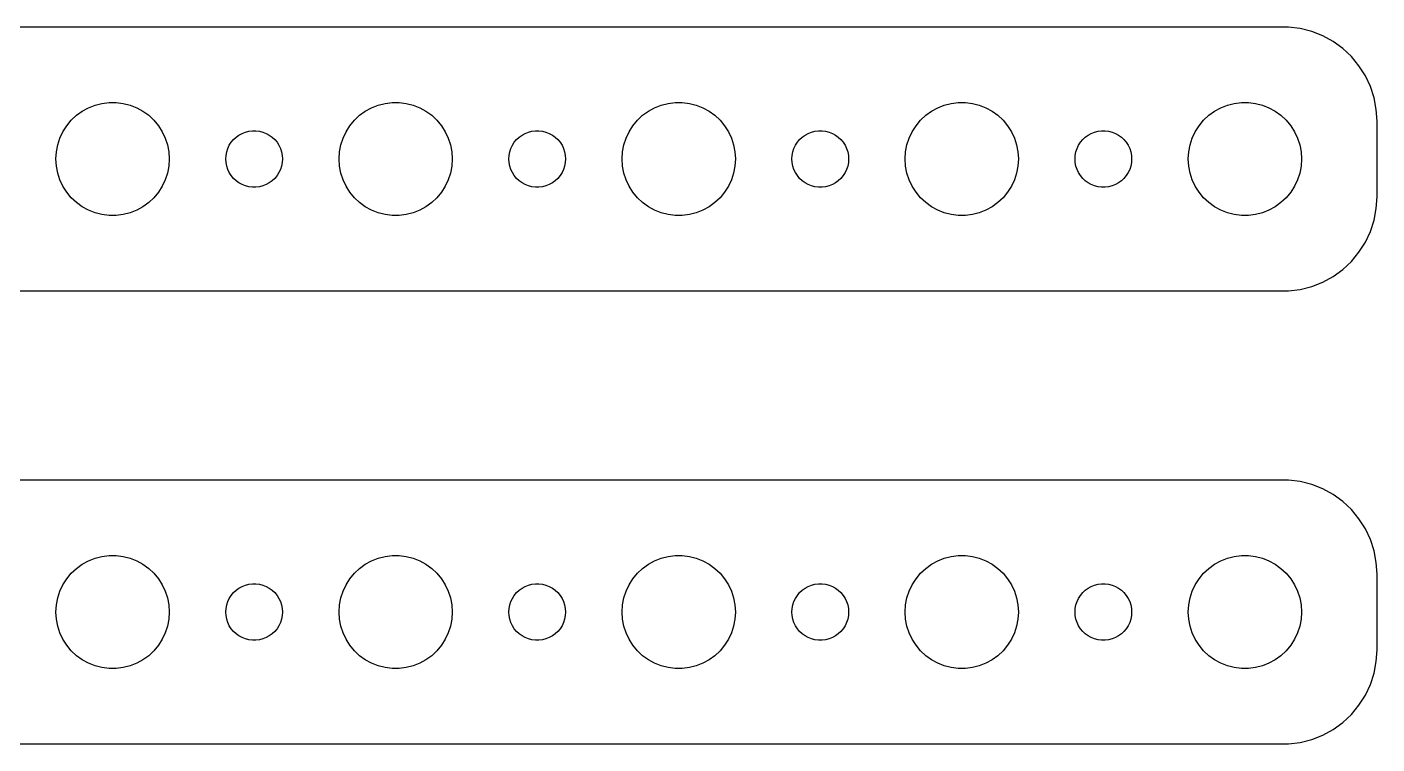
# Model space of a CAD drawing. Header units: metres. Extents: x -142 to 142, y 65 to 151.
# Drawn here: x 70.5 to 142, y 65 to 103 of the extents above; entities that cross this region are included whole.
import ezdxf

# ---------------------------------------------------------------- set-up
doc = ezdxf.new("R2010")
doc.units = ezdxf.units.M

msp = doc.modelspace()

# ---------------------------------------------------------------- linework, layer by layer
for p, q in [((137.314, 102.99), (-137.314, 102.99)), ((137.937, 102.911), (137.314, 102.99)), ((138.545, 102.755), (137.937, 102.911)), ((139.129, 102.524), (138.545, 102.755)), ((139.679, 102.222), (139.129, 102.524)), ((140.187, 101.853), (139.679, 102.222)), ((140.645, 101.423), (140.187, 101.853)), ((141.045, 100.939), (140.645, 101.423)), ((141.382, 100.409), (141.045, 100.939)), ((141.649, 99.8406), (141.382, 100.409)), ((141.843, 99.2434), (141.649, 99.8406)), ((73.7227, 98.7145), (74.073, 98.8532)), ((74.073, 98.8532), (74.4379, 98.9469)), ((74.4379, 98.9469), (74.8116, 98.9941)), ((74.8116, 98.9941), (75.1884, 98.9941)), ((75.1884, 98.9941), (75.5621, 98.9469)), ((75.5621, 98.9469), (75.927, 98.8532)), ((75.927, 98.8532), (76.2773, 98.7145)), ((88.7227, 98.7145), (89.073, 98.8532)), ((89.073, 98.8532), (89.4379, 98.9469)), ((89.4379, 98.9469), (89.8116, 98.9941)), ((89.8116, 98.9941), (90.1884, 98.9941)), ((90.1884, 98.9941), (90.5621, 98.9469)), ((90.5621, 98.9469), (90.927, 98.8532)), ((90.927, 98.8532), (91.2773, 98.7145)), ((103.723, 98.7145), (104.073, 98.8532)), ((104.073, 98.8532), (104.438, 98.9469)), ((104.438, 98.9469), (104.812, 98.9941)), ((104.812, 98.9941), (105.188, 98.9941)), ((105.188, 98.9941), (105.562, 98.9469)), ((105.562, 98.9469), (105.927, 98.8532)), ((105.927, 98.8532), (106.277, 98.7145)), ((118.723, 98.7145), (119.073, 98.8532)), ((119.073, 98.8532), (119.438, 98.9469)), ((119.438, 98.9469), (119.812, 98.9941)), ((119.812, 98.9941), (120.188, 98.9941)), ((120.188, 98.9941), (120.562, 98.9469)), ((120.562, 98.9469), (120.927, 98.8532)), ((120.927, 98.8532), (121.277, 98.7145)), ((133.723, 98.7145), (134.073, 98.8532)), ((134.073, 98.8532), (134.438, 98.9469)), ((134.438, 98.9469), (134.812, 98.9941)), ((134.812, 98.9941), (135.188, 98.9941)), ((135.188, 98.9941), (135.562, 98.9469)), ((135.562, 98.9469), (135.927, 98.8532)), ((135.927, 98.8532), (136.277, 98.7145)), ((141.961, 98.6267), (141.843, 99.2434)), ((72.573, 97.7634), (72.8131, 98.0536)), ((72.8131, 98.0536), (73.0877, 98.3115)), ((73.0877, 98.3115), (73.3925, 98.533)), ((73.3925, 98.533), (73.7227, 98.7145)), ((76.2773, 98.7145), (76.6075, 98.533)), ((76.6075, 98.533), (76.9123, 98.3115)), ((76.9123, 98.3115), (77.1869, 98.0536)), ((77.1869, 98.0536), (77.427, 97.7634)), ((87.573, 97.7634), (87.8131, 98.0536)), ((87.8131, 98.0536), (88.0877, 98.3115)), ((88.0877, 98.3115), (88.3925, 98.533)), ((88.3925, 98.533), (88.7227, 98.7145)), ((91.2773, 98.7145), (91.6075, 98.533)), ((91.6075, 98.533), (91.9123, 98.3115)), ((91.9123, 98.3115), (92.1869, 98.0536)), ((92.1869, 98.0536), (92.427, 97.7634)), ((102.573, 97.7634), (102.813, 98.0536)), ((102.813, 98.0536), (103.088, 98.3115)), ((103.088, 98.3115), (103.393, 98.533)), ((103.393, 98.533), (103.723, 98.7145)), ((106.277, 98.7145), (106.607, 98.533)), ((106.607, 98.533), (106.912, 98.3115)), ((106.912, 98.3115), (107.187, 98.0536)), ((107.187, 98.0536), (107.427, 97.7634)), ((117.573, 97.7634), (117.813, 98.0536)), ((117.813, 98.0536), (118.088, 98.3115)), ((118.088, 98.3115), (118.393, 98.533)), ((118.393, 98.533), (118.723, 98.7145)), ((121.277, 98.7145), (121.607, 98.533)), ((121.607, 98.533), (121.912, 98.3115)), ((121.912, 98.3115), (122.187, 98.0536)), ((122.187, 98.0536), (122.427, 97.7634)), ((132.573, 97.7634), (132.813, 98.0536)), ((132.813, 98.0536), (133.088, 98.3115)), ((133.088, 98.3115), (133.393, 98.533)), ((133.393, 98.533), (133.723, 98.7145)), ((136.277, 98.7145), (136.607, 98.533)), ((136.607, 98.533), (136.912, 98.3115)), ((136.912, 98.3115), (137.187, 98.0536)), ((137.187, 98.0536), (137.427, 97.7634)), ((142, 98), (141.961, 98.6267)), ((72.2107, 97.1044), (72.3711, 97.4453)), ((72.3711, 97.4453), (72.573, 97.7634)), ((77.427, 97.7634), (77.6289, 97.4453)), ((77.6289, 97.4453), (77.7893, 97.1044)), ((81.6963, 97.2665), (81.8613, 97.3572)), ((81.8613, 97.3572), (82.0365, 97.4266)), ((82.0365, 97.4266), (82.2189, 97.4734)), ((82.2189, 97.4734), (82.4058, 97.497)), ((82.4058, 97.497), (82.5942, 97.497)), ((82.5942, 97.497), (82.7811, 97.4734)), ((82.7811, 97.4734), (82.9635, 97.4266)), ((82.9635, 97.4266), (83.1387, 97.3572)), ((83.1387, 97.3572), (83.3037, 97.2665)), ((87.2107, 97.1044), (87.3711, 97.4453)), ((87.3711, 97.4453), (87.573, 97.7634)), ((92.427, 97.7634), (92.6289, 97.4453)), ((92.6289, 97.4453), (92.7893, 97.1044)), ((96.6963, 97.2665), (96.8613, 97.3572)), ((96.8613, 97.3572), (97.0365, 97.4266)), ((97.0365, 97.4266), (97.2189, 97.4734)), ((97.2189, 97.4734), (97.4058, 97.497)), ((97.4058, 97.497), (97.5942, 97.497)), ((97.5942, 97.497), (97.7811, 97.4734)), ((97.7811, 97.4734), (97.9635, 97.4266)), ((97.9635, 97.4266), (98.1387, 97.3572)), ((98.1387, 97.3572), (98.3037, 97.2665)), ((102.211, 97.1044), (102.371, 97.4453)), ((102.371, 97.4453), (102.573, 97.7634)), ((107.427, 97.7634), (107.629, 97.4453)), ((107.629, 97.4453), (107.789, 97.1044)), ((111.696, 97.2665), (111.861, 97.3572)), ((111.861, 97.3572), (112.036, 97.4266)), ((112.036, 97.4266), (112.219, 97.4734)), ((112.219, 97.4734), (112.406, 97.497)), ((112.406, 97.497), (112.594, 97.497)), ((112.594, 97.497), (112.781, 97.4734)), ((112.781, 97.4734), (112.964, 97.4266)), ((112.964, 97.4266), (113.139, 97.3572)), ((113.139, 97.3572), (113.304, 97.2665)), ((117.211, 97.1044), (117.371, 97.4453)), ((117.371, 97.4453), (117.573, 97.7634)), ((122.427, 97.7634), (122.629, 97.4453)), ((122.629, 97.4453), (122.789, 97.1044)), ((126.696, 97.2665), (126.861, 97.3572)), ((126.861, 97.3572), (127.036, 97.4266)), ((127.036, 97.4266), (127.219, 97.4734)), ((127.219, 97.4734), (127.406, 97.497)), ((127.406, 97.497), (127.594, 97.497)), ((127.594, 97.497), (127.781, 97.4734)), ((127.781, 97.4734), (127.964, 97.4266)), ((127.964, 97.4266), (128.139, 97.3572)), ((128.139, 97.3572), (128.304, 97.2665)), ((132.211, 97.1044), (132.371, 97.4453)), ((132.371, 97.4453), (132.573, 97.7634)), ((137.427, 97.7634), (137.629, 97.4453)), ((137.629, 97.4453), (137.789, 97.1044)), ((142, 94), (142, 98)), ((72.0237, 96.376), (72.0943, 96.7461)), ((72.0943, 96.7461), (72.2107, 97.1044)), ((77.7893, 97.1044), (77.9057, 96.7461)), ((77.9057, 96.7461), (77.9763, 96.376)), ((81.1053, 96.5522), (81.1855, 96.7226)), ((81.1855, 96.7226), (81.2865, 96.8817)), ((81.2865, 96.8817), (81.4065, 97.0268)), ((81.4065, 97.0268), (81.5439, 97.1558)), ((81.5439, 97.1558), (81.6963, 97.2665)), ((83.3037, 97.2665), (83.4561, 97.1558)), ((83.4561, 97.1558), (83.5934, 97.0268)), ((83.5934, 97.0268), (83.7135, 96.8817)), ((83.7135, 96.8817), (83.8145, 96.7226)), ((83.8145, 96.7226), (83.8947, 96.5522)), ((87.0237, 96.376), (87.0943, 96.7461)), ((87.0943, 96.7461), (87.2107, 97.1044)), ((92.7893, 97.1044), (92.9057, 96.7461)), ((92.9057, 96.7461), (92.9763, 96.376)), ((96.1053, 96.5522), (96.1855, 96.7226)), ((96.1855, 96.7226), (96.2865, 96.8817)), ((96.2865, 96.8817), (96.4065, 97.0268)), ((96.4065, 97.0268), (96.5439, 97.1558)), ((96.5439, 97.1558), (96.6963, 97.2665)), ((98.3037, 97.2665), (98.4561, 97.1558)), ((98.4561, 97.1558), (98.5934, 97.0268)), ((98.5934, 97.0268), (98.7135, 96.8817)), ((98.7135, 96.8817), (98.8145, 96.7226)), ((98.8145, 96.7226), (98.8947, 96.5522)), ((102.024, 96.376), (102.094, 96.7461)), ((102.094, 96.7461), (102.211, 97.1044)), ((107.789, 97.1044), (107.906, 96.7461)), ((107.906, 96.7461), (107.976, 96.376)), ((111.105, 96.5522), (111.186, 96.7226)), ((111.186, 96.7226), (111.286, 96.8817)), ((111.286, 96.8817), (111.407, 97.0268)), ((111.407, 97.0268), (111.544, 97.1558)), ((111.544, 97.1558), (111.696, 97.2665)), ((113.304, 97.2665), (113.456, 97.1558)), ((113.456, 97.1558), (113.593, 97.0268)), ((113.593, 97.0268), (113.714, 96.8817)), ((113.714, 96.8817), (113.814, 96.7226)), ((113.814, 96.7226), (113.895, 96.5522)), ((117.024, 96.376), (117.094, 96.7461)), ((117.094, 96.7461), (117.211, 97.1044)), ((122.789, 97.1044), (122.906, 96.7461)), ((122.906, 96.7461), (122.976, 96.376)), ((126.105, 96.5522), (126.186, 96.7226)), ((126.186, 96.7226), (126.286, 96.8817)), ((126.286, 96.8817), (126.407, 97.0268)), ((126.407, 97.0268), (126.544, 97.1558)), ((126.544, 97.1558), (126.696, 97.2665)), ((128.304, 97.2665), (128.456, 97.1558)), ((128.456, 97.1558), (128.593, 97.0268)), ((128.593, 97.0268), (128.714, 96.8817)), ((128.714, 96.8817), (128.814, 96.7226)), ((128.814, 96.7226), (128.895, 96.5522)), ((132.024, 96.376), (132.094, 96.7461)), ((132.094, 96.7461), (132.211, 97.1044)), ((137.789, 97.1044), (137.906, 96.7461)), ((137.906, 96.7461), (137.976, 96.376)), ((72, 96), (72.0237, 96.376)), ((72.0237, 95.624), (72, 96)), ((77.9763, 96.376), (78, 96)), ((78, 96), (77.9763, 95.624)), ((81, 96), (81.0118, 96.188)), ((81.0118, 95.812), (81, 96)), ((81.0118, 96.188), (81.0471, 96.373)), ((81.0471, 96.373), (81.1053, 96.5522)), ((83.8947, 96.5522), (83.9529, 96.373)), ((83.9529, 96.373), (83.9882, 96.188)), ((83.9882, 96.188), (84, 96)), ((84, 96), (83.9882, 95.812)), ((87, 96), (87.0237, 96.376)), ((87.0237, 95.624), (87, 96)), ((92.9763, 96.376), (93, 96)), ((93, 96), (92.9763, 95.624)), ((96, 96), (96.0118, 96.188)), ((96.0118, 95.812), (96, 96)), ((96.0118, 96.188), (96.0471, 96.373)), ((96.0471, 96.373), (96.1053, 96.5522)), ((98.8947, 96.5522), (98.9529, 96.373)), ((98.9529, 96.373), (98.9882, 96.188)), ((98.9882, 96.188), (99, 96)), ((99, 96), (98.9882, 95.812)), ((102, 96), (102.024, 96.376)), ((102.024, 95.624), (102, 96)), ((107.976, 96.376), (108, 96)), ((108, 96), (107.976, 95.624)), ((111, 96), (111.012, 96.188)), ((111.012, 95.812), (111, 96)), ((111.012, 96.188), (111.047, 96.373)), ((111.047, 96.373), (111.105, 96.5522)), ((113.895, 96.5522), (113.953, 96.373)), ((113.953, 96.373), (113.988, 96.188)), ((113.988, 96.188), (114, 96)), ((114, 96), (113.988, 95.812)), ((117, 96), (117.024, 96.376)), ((117.024, 95.624), (117, 96)), ((122.976, 96.376), (123, 96)), ((123, 96), (122.976, 95.624)), ((126, 96), (126.012, 96.188)), ((126.012, 95.812), (126, 96)), ((126.012, 96.188), (126.047, 96.373)), ((126.047, 96.373), (126.105, 96.5522)), ((128.895, 96.5522), (128.953, 96.373)), ((128.953, 96.373), (128.988, 96.188)), ((128.988, 96.188), (129, 96)), ((129, 96), (128.988, 95.812)), ((132, 96), (132.024, 96.376)), ((132.024, 95.624), (132, 96)), ((137.976, 96.376), (138, 96)), ((138, 96), (137.976, 95.624)), ((72.0943, 95.2539), (72.0237, 95.624)), ((72.2107, 94.8956), (72.0943, 95.2539)), ((77.9057, 95.2539), (77.7893, 94.8956)), ((77.9763, 95.624), (77.9057, 95.2539)), ((81.0471, 95.627), (81.0118, 95.812)), ((81.1053, 95.4478), (81.0471, 95.627)), ((81.1855, 95.2774), (81.1053, 95.4478)), ((81.2865, 95.1183), (81.1855, 95.2774)), ((83.8145, 95.2774), (83.7135, 95.1183)), ((83.8947, 95.4478), (83.8145, 95.2774)), ((83.9529, 95.627), (83.8947, 95.4478)), ((83.9882, 95.812), (83.9529, 95.627)), ((87.0943, 95.2539), (87.0237, 95.624)), ((87.2107, 94.8956), (87.0943, 95.2539)), ((92.9057, 95.2539), (92.7893, 94.8956)), ((92.9763, 95.624), (92.9057, 95.2539)), ((96.0471, 95.627), (96.0118, 95.812)), ((96.1053, 95.4478), (96.0471, 95.627)), ((96.1855, 95.2774), (96.1053, 95.4478)), ((96.2865, 95.1183), (96.1855, 95.2774)), ((98.8145, 95.2774), (98.7135, 95.1183)), ((98.8947, 95.4478), (98.8145, 95.2774)), ((98.9529, 95.627), (98.8947, 95.4478)), ((98.9882, 95.812), (98.9529, 95.627)), ((102.094, 95.2539), (102.024, 95.624)), ((102.211, 94.8956), (102.094, 95.2539)), ((107.906, 95.2539), (107.789, 94.8956)), ((107.976, 95.624), (107.906, 95.2539)), ((111.047, 95.627), (111.012, 95.812)), ((111.105, 95.4478), (111.047, 95.627)), ((111.186, 95.2774), (111.105, 95.4478)), ((111.286, 95.1183), (111.186, 95.2774)), ((113.814, 95.2774), (113.714, 95.1183)), ((113.895, 95.4478), (113.814, 95.2774)), ((113.953, 95.627), (113.895, 95.4478)), ((113.988, 95.812), (113.953, 95.627)), ((117.094, 95.2539), (117.024, 95.624)), ((117.211, 94.8956), (117.094, 95.2539)), ((122.906, 95.2539), (122.789, 94.8956)), ((122.976, 95.624), (122.906, 95.2539)), ((126.047, 95.627), (126.012, 95.812)), ((126.105, 95.4478), (126.047, 95.627)), ((126.186, 95.2774), (126.105, 95.4478)), ((126.286, 95.1183), (126.186, 95.2774)), ((128.814, 95.2774), (128.714, 95.1183)), ((128.895, 95.4478), (128.814, 95.2774)), ((128.953, 95.627), (128.895, 95.4478)), ((128.988, 95.812), (128.953, 95.627)), ((132.094, 95.2539), (132.024, 95.624)), ((132.211, 94.8956), (132.094, 95.2539)), ((137.906, 95.2539), (137.789, 94.8956)), ((137.976, 95.624), (137.906, 95.2539)), ((72.3711, 94.5547), (72.2107, 94.8956)), ((72.573, 94.2366), (72.3711, 94.5547)), ((77.6289, 94.5547), (77.427, 94.2366)), ((77.7893, 94.8956), (77.6289, 94.5547)), ((81.4065, 94.9732), (81.2865, 95.1183)), ((81.5439, 94.8442), (81.4065, 94.9732)), ((81.6963, 94.7335), (81.5439, 94.8442)), ((81.8613, 94.6428), (81.6963, 94.7335)), ((82.0365, 94.5734), (81.8613, 94.6428)), ((82.2189, 94.5266), (82.0365, 94.5734)), ((82.4058, 94.503), (82.2189, 94.5266)), ((82.5942, 94.503), (82.4058, 94.503)), ((82.7811, 94.5266), (82.5942, 94.503)), ((82.9635, 94.5734), (82.7811, 94.5266)), ((83.1387, 94.6428), (82.9635, 94.5734)), ((83.3037, 94.7335), (83.1387, 94.6428)), ((83.4561, 94.8442), (83.3037, 94.7335)), ((83.5934, 94.9732), (83.4561, 94.8442)), ((83.7135, 95.1183), (83.5934, 94.9732)), ((87.3711, 94.5547), (87.2107, 94.8956)), ((87.573, 94.2366), (87.3711, 94.5547)), ((92.6289, 94.5547), (92.427, 94.2366)), ((92.7893, 94.8956), (92.6289, 94.5547)), ((96.4065, 94.9732), (96.2865, 95.1183)), ((96.5439, 94.8442), (96.4065, 94.9732)), ((96.6963, 94.7335), (96.5439, 94.8442)), ((96.8613, 94.6428), (96.6963, 94.7335)), ((97.0365, 94.5734), (96.8613, 94.6428)), ((97.2189, 94.5266), (97.0365, 94.5734)), ((97.4058, 94.503), (97.2189, 94.5266)), ((97.5942, 94.503), (97.4058, 94.503)), ((97.7811, 94.5266), (97.5942, 94.503)), ((97.9635, 94.5734), (97.7811, 94.5266)), ((98.1387, 94.6428), (97.9635, 94.5734)), ((98.3037, 94.7335), (98.1387, 94.6428)), ((98.4561, 94.8442), (98.3037, 94.7335)), ((98.5934, 94.9732), (98.4561, 94.8442)), ((98.7135, 95.1183), (98.5934, 94.9732)), ((102.371, 94.5547), (102.211, 94.8956)), ((102.573, 94.2366), (102.371, 94.5547)), ((107.629, 94.5547), (107.427, 94.2366)), ((107.789, 94.8956), (107.629, 94.5547)), ((111.407, 94.9732), (111.286, 95.1183)), ((111.544, 94.8442), (111.407, 94.9732)), ((111.696, 94.7335), (111.544, 94.8442)), ((111.861, 94.6428), (111.696, 94.7335)), ((112.036, 94.5734), (111.861, 94.6428)), ((112.219, 94.5266), (112.036, 94.5734)), ((112.406, 94.503), (112.219, 94.5266)), ((112.594, 94.503), (112.406, 94.503)), ((112.781, 94.5266), (112.594, 94.503)), ((112.964, 94.5734), (112.781, 94.5266)), ((113.139, 94.6428), (112.964, 94.5734)), ((113.304, 94.7335), (113.139, 94.6428)), ((113.456, 94.8442), (113.304, 94.7335)), ((113.593, 94.9732), (113.456, 94.8442)), ((113.714, 95.1183), (113.593, 94.9732)), ((117.371, 94.5547), (117.211, 94.8956)), ((117.573, 94.2366), (117.371, 94.5547)), ((122.629, 94.5547), (122.427, 94.2366)), ((122.789, 94.8956), (122.629, 94.5547)), ((126.407, 94.9732), (126.286, 95.1183)), ((126.544, 94.8442), (126.407, 94.9732)), ((126.696, 94.7335), (126.544, 94.8442)), ((126.861, 94.6428), (126.696, 94.7335)), ((127.036, 94.5734), (126.861, 94.6428)), ((127.219, 94.5266), (127.036, 94.5734)), ((127.406, 94.503), (127.219, 94.5266)), ((127.594, 94.503), (127.406, 94.503)), ((127.781, 94.5266), (127.594, 94.503)), ((127.964, 94.5734), (127.781, 94.5266)), ((128.139, 94.6428), (127.964, 94.5734)), ((128.304, 94.7335), (128.139, 94.6428)), ((128.456, 94.8442), (128.304, 94.7335)), ((128.593, 94.9732), (128.456, 94.8442)), ((128.714, 95.1183), (128.593, 94.9732)), ((132.371, 94.5547), (132.211, 94.8956)), ((132.573, 94.2366), (132.371, 94.5547)), ((137.629, 94.5547), (137.427, 94.2366)), ((137.789, 94.8956), (137.629, 94.5547)), ((72.8131, 93.9464), (72.573, 94.2366)), ((73.0877, 93.6885), (72.8131, 93.9464)), ((77.1869, 93.9464), (76.9123, 93.6885)), ((77.427, 94.2366), (77.1869, 93.9464)), ((87.8131, 93.9464), (87.573, 94.2366)), ((88.0877, 93.6885), (87.8131, 93.9464)), ((92.1869, 93.9464), (91.9123, 93.6885)), ((92.427, 94.2366), (92.1869, 93.9464)), ((102.813, 93.9464), (102.573, 94.2366)), ((103.088, 93.6885), (102.813, 93.9464)), ((107.187, 93.9464), (106.912, 93.6885)), ((107.427, 94.2366), (107.187, 93.9464)), ((117.813, 93.9464), (117.573, 94.2366)), ((118.088, 93.6885), (117.813, 93.9464)), ((122.187, 93.9464), (121.912, 93.6885)), ((122.427, 94.2366), (122.187, 93.9464)), ((132.813, 93.9464), (132.573, 94.2366)), ((133.088, 93.6885), (132.813, 93.9464)), ((137.187, 93.9464), (136.912, 93.6885)), ((137.427, 94.2366), (137.187, 93.9464)), ((141.961, 93.3733), (142, 94)), ((73.3925, 93.467), (73.0877, 93.6885)), ((73.7227, 93.2855), (73.3925, 93.467)), ((74.073, 93.1468), (73.7227, 93.2855)), ((74.4379, 93.0531), (74.073, 93.1468)), ((74.8116, 93.0059), (74.4379, 93.0531)), ((75.1884, 93.0059), (74.8116, 93.0059)), ((75.5621, 93.0531), (75.1884, 93.0059)), ((75.927, 93.1468), (75.5621, 93.0531)), ((76.2773, 93.2855), (75.927, 93.1468)), ((76.6075, 93.467), (76.2773, 93.2855)), ((76.9123, 93.6885), (76.6075, 93.467)), ((88.3925, 93.467), (88.0877, 93.6885)), ((88.7227, 93.2855), (88.3925, 93.467)), ((89.073, 93.1468), (88.7227, 93.2855)), ((89.4379, 93.0531), (89.073, 93.1468)), ((89.8116, 93.0059), (89.4379, 93.0531)), ((90.1884, 93.0059), (89.8116, 93.0059)), ((90.5621, 93.0531), (90.1884, 93.0059)), ((90.927, 93.1468), (90.5621, 93.0531)), ((91.2773, 93.2855), (90.927, 93.1468)), ((91.6075, 93.467), (91.2773, 93.2855)), ((91.9123, 93.6885), (91.6075, 93.467)), ((103.393, 93.467), (103.088, 93.6885)), ((103.723, 93.2855), (103.393, 93.467)), ((104.073, 93.1468), (103.723, 93.2855)), ((104.438, 93.0531), (104.073, 93.1468)), ((104.812, 93.0059), (104.438, 93.0531)), ((105.188, 93.0059), (104.812, 93.0059)), ((105.562, 93.0531), (105.188, 93.0059)), ((105.927, 93.1468), (105.562, 93.0531)), ((106.277, 93.2855), (105.927, 93.1468)), ((106.607, 93.467), (106.277, 93.2855)), ((106.912, 93.6885), (106.607, 93.467)), ((118.393, 93.467), (118.088, 93.6885)), ((118.723, 93.2855), (118.393, 93.467)), ((119.073, 93.1468), (118.723, 93.2855)), ((119.438, 93.0531), (119.073, 93.1468)), ((119.812, 93.0059), (119.438, 93.0531)), ((120.188, 93.0059), (119.812, 93.0059)), ((120.562, 93.0531), (120.188, 93.0059)), ((120.927, 93.1468), (120.562, 93.0531)), ((121.277, 93.2855), (120.927, 93.1468)), ((121.607, 93.467), (121.277, 93.2855)), ((121.912, 93.6885), (121.607, 93.467)), ((133.393, 93.467), (133.088, 93.6885)), ((133.723, 93.2855), (133.393, 93.467)), ((134.073, 93.1468), (133.723, 93.2855)), ((134.438, 93.0531), (134.073, 93.1468)), ((134.812, 93.0059), (134.438, 93.0531)), ((135.188, 93.0059), (134.812, 93.0059)), ((135.562, 93.0531), (135.188, 93.0059)), ((135.927, 93.1468), (135.562, 93.0531)), ((136.277, 93.2855), (135.927, 93.1468)), ((136.607, 93.467), (136.277, 93.2855)), ((136.912, 93.6885), (136.607, 93.467)), ((141.843, 92.7566), (141.961, 93.3733)), ((141.649, 92.1594), (141.843, 92.7566)), ((141.045, 91.0611), (141.382, 91.5912)), ((141.382, 91.5912), (141.649, 92.1594)), ((140.645, 90.5773), (141.045, 91.0611)), ((139.679, 89.7784), (140.187, 90.1474)), ((140.187, 90.1474), (140.645, 90.5773)), ((138.545, 89.2447), (139.129, 89.4759)), ((139.129, 89.4759), (139.679, 89.7784)), ((-137.314, 89.0099), (137.314, 89.0099)), ((137.314, 89.0099), (137.937, 89.0886)), ((137.937, 89.0886), (138.545, 89.2447)), ((137.314, 78.9901), (-137.314, 78.9901)), ((137.937, 78.9114), (137.314, 78.9901)), ((138.545, 78.7553), (137.937, 78.9114)), ((139.129, 78.5241), (138.545, 78.7553)), ((139.679, 78.2216), (139.129, 78.5241)), ((140.187, 77.8526), (139.679, 78.2216)), ((140.645, 77.4227), (140.187, 77.8526)), ((141.045, 76.9389), (140.645, 77.4227)), ((141.382, 76.4088), (141.045, 76.9389)), ((141.649, 75.8406), (141.382, 76.4088)), ((141.843, 75.2434), (141.649, 75.8406)), ((141.961, 74.6267), (141.843, 75.2434)), ((73.0877, 74.3115), (73.3925, 74.533)), ((73.3925, 74.533), (73.7227, 74.7145)), ((73.7227, 74.7145), (74.073, 74.8532)), ((74.073, 74.8532), (74.4379, 74.9469)), ((74.4379, 74.9469), (74.8116, 74.9941)), ((74.8116, 74.9941), (75.1884, 74.9941)), ((75.1884, 74.9941), (75.5621, 74.9469)), ((75.5621, 74.9469), (75.927, 74.8532)), ((75.927, 74.8532), (76.2773, 74.7145)), ((76.2773, 74.7145), (76.6075, 74.533)), ((76.6075, 74.533), (76.9123, 74.3115)), ((88.0877, 74.3115), (88.3925, 74.533)), ((88.3925, 74.533), (88.7227, 74.7145)), ((88.7227, 74.7145), (89.073, 74.8532)), ((89.073, 74.8532), (89.4379, 74.9469)), ((89.4379, 74.9469), (89.8116, 74.9941)), ((89.8116, 74.9941), (90.1884, 74.9941)), ((90.1884, 74.9941), (90.5621, 74.9469)), ((90.5621, 74.9469), (90.927, 74.8532)), ((90.927, 74.8532), (91.2773, 74.7145)), ((91.2773, 74.7145), (91.6075, 74.533)), ((91.6075, 74.533), (91.9123, 74.3115)), ((103.088, 74.3115), (103.393, 74.533)), ((103.393, 74.533), (103.723, 74.7145)), ((103.723, 74.7145), (104.073, 74.8532)), ((104.073, 74.8532), (104.438, 74.9469)), ((104.438, 74.9469), (104.812, 74.9941)), ((104.812, 74.9941), (105.188, 74.9941)), ((105.188, 74.9941), (105.562, 74.9469)), ((105.562, 74.9469), (105.927, 74.8532)), ((105.927, 74.8532), (106.277, 74.7145)), ((106.277, 74.7145), (106.607, 74.533)), ((106.607, 74.533), (106.912, 74.3115)), ((118.088, 74.3115), (118.393, 74.533)), ((118.393, 74.533), (118.723, 74.7145)), ((118.723, 74.7145), (119.073, 74.8532)), ((119.073, 74.8532), (119.438, 74.9469)), ((119.438, 74.9469), (119.812, 74.9941)), ((119.812, 74.9941), (120.188, 74.9941)), ((120.188, 74.9941), (120.562, 74.9469)), ((120.562, 74.9469), (120.927, 74.8532)), ((120.927, 74.8532), (121.277, 74.7145)), ((121.277, 74.7145), (121.607, 74.533)), ((121.607, 74.533), (121.912, 74.3115)), ((133.088, 74.3115), (133.393, 74.533)), ((133.393, 74.533), (133.723, 74.7145)), ((133.723, 74.7145), (134.073, 74.8532)), ((134.073, 74.8532), (134.438, 74.9469)), ((134.438, 74.9469), (134.812, 74.9941)), ((134.812, 74.9941), (135.188, 74.9941)), ((135.188, 74.9941), (135.562, 74.9469)), ((135.562, 74.9469), (135.927, 74.8532)), ((135.927, 74.8532), (136.277, 74.7145)), ((136.277, 74.7145), (136.607, 74.533)), ((136.607, 74.533), (136.912, 74.3115)), ((142, 74), (141.961, 74.6267)), ((72.3711, 73.4453), (72.573, 73.7634)), ((72.573, 73.7634), (72.8131, 74.0536)), ((72.8131, 74.0536), (73.0877, 74.3115)), ((76.9123, 74.3115), (77.1869, 74.0536)), ((77.1869, 74.0536), (77.427, 73.7634)), ((77.427, 73.7634), (77.6289, 73.4453)), ((87.3711, 73.4453), (87.573, 73.7634)), ((87.573, 73.7634), (87.8131, 74.0536)), ((87.8131, 74.0536), (88.0877, 74.3115)), ((91.9123, 74.3115), (92.1869, 74.0536)), ((92.1869, 74.0536), (92.427, 73.7634)), ((92.427, 73.7634), (92.6289, 73.4453)), ((102.371, 73.4453), (102.573, 73.7634)), ((102.573, 73.7634), (102.813, 74.0536)), ((102.813, 74.0536), (103.088, 74.3115)), ((106.912, 74.3115), (107.187, 74.0536)), ((107.187, 74.0536), (107.427, 73.7634)), ((107.427, 73.7634), (107.629, 73.4453)), ((117.371, 73.4453), (117.573, 73.7634)), ((117.573, 73.7634), (117.813, 74.0536)), ((117.813, 74.0536), (118.088, 74.3115)), ((121.912, 74.3115), (122.187, 74.0536)), ((122.187, 74.0536), (122.427, 73.7634)), ((122.427, 73.7634), (122.629, 73.4453)), ((132.371, 73.4453), (132.573, 73.7634)), ((132.573, 73.7634), (132.813, 74.0536)), ((132.813, 74.0536), (133.088, 74.3115)), ((136.912, 74.3115), (137.187, 74.0536)), ((137.187, 74.0536), (137.427, 73.7634)), ((137.427, 73.7634), (137.629, 73.4453)), ((142, 70), (142, 74)), ((72.0943, 72.7461), (72.2107, 73.1044)), ((72.2107, 73.1044), (72.3711, 73.4453)), ((77.6289, 73.4453), (77.7893, 73.1044)), ((77.7893, 73.1044), (77.9057, 72.7461)), ((81.2865, 72.8817), (81.4065, 73.0268)), ((81.4065, 73.0268), (81.5439, 73.1558)), ((81.5439, 73.1558), (81.6963, 73.2665)), ((81.6963, 73.2665), (81.8613, 73.3572)), ((81.8613, 73.3572), (82.0365, 73.4266)), ((82.0365, 73.4266), (82.2189, 73.4734)), ((82.2189, 73.4734), (82.4058, 73.497)), ((82.4058, 73.497), (82.5942, 73.497)), ((82.5942, 73.497), (82.7811, 73.4734)), ((82.7811, 73.4734), (82.9635, 73.4266)), ((82.9635, 73.4266), (83.1387, 73.3572)), ((83.1387, 73.3572), (83.3037, 73.2665)), ((83.3037, 73.2665), (83.4561, 73.1558)), ((83.4561, 73.1558), (83.5934, 73.0268)), ((83.5934, 73.0268), (83.7135, 72.8817)), ((87.0943, 72.7461), (87.2107, 73.1044)), ((87.2107, 73.1044), (87.3711, 73.4453)), ((92.6289, 73.4453), (92.7893, 73.1044)), ((92.7893, 73.1044), (92.9057, 72.7461)), ((96.2865, 72.8817), (96.4065, 73.0268)), ((96.4065, 73.0268), (96.5439, 73.1558)), ((96.5439, 73.1558), (96.6963, 73.2665)), ((96.6963, 73.2665), (96.8613, 73.3572)), ((96.8613, 73.3572), (97.0365, 73.4266)), ((97.0365, 73.4266), (97.2189, 73.4734)), ((97.2189, 73.4734), (97.4058, 73.497)), ((97.4058, 73.497), (97.5942, 73.497)), ((97.5942, 73.497), (97.7811, 73.4734)), ((97.7811, 73.4734), (97.9635, 73.4266)), ((97.9635, 73.4266), (98.1387, 73.3572)), ((98.1387, 73.3572), (98.3037, 73.2665)), ((98.3037, 73.2665), (98.4561, 73.1558)), ((98.4561, 73.1558), (98.5934, 73.0268)), ((98.5934, 73.0268), (98.7135, 72.8817)), ((102.094, 72.7461), (102.211, 73.1044)), ((102.211, 73.1044), (102.371, 73.4453)), ((107.629, 73.4453), (107.789, 73.1044)), ((107.789, 73.1044), (107.906, 72.7461)), ((111.286, 72.8817), (111.407, 73.0268)), ((111.407, 73.0268), (111.544, 73.1558)), ((111.544, 73.1558), (111.696, 73.2665)), ((111.696, 73.2665), (111.861, 73.3572)), ((111.861, 73.3572), (112.036, 73.4266)), ((112.036, 73.4266), (112.219, 73.4734)), ((112.219, 73.4734), (112.406, 73.497)), ((112.406, 73.497), (112.594, 73.497)), ((112.594, 73.497), (112.781, 73.4734)), ((112.781, 73.4734), (112.964, 73.4266)), ((112.964, 73.4266), (113.139, 73.3572)), ((113.139, 73.3572), (113.304, 73.2665)), ((113.304, 73.2665), (113.456, 73.1558)), ((113.456, 73.1558), (113.593, 73.0268)), ((113.593, 73.0268), (113.714, 72.8817)), ((117.094, 72.7461), (117.211, 73.1044)), ((117.211, 73.1044), (117.371, 73.4453)), ((122.629, 73.4453), (122.789, 73.1044)), ((122.789, 73.1044), (122.906, 72.7461)), ((126.286, 72.8817), (126.407, 73.0268)), ((126.407, 73.0268), (126.544, 73.1558)), ((126.544, 73.1558), (126.696, 73.2665)), ((126.696, 73.2665), (126.861, 73.3572)), ((126.861, 73.3572), (127.036, 73.4266)), ((127.036, 73.4266), (127.219, 73.4734)), ((127.219, 73.4734), (127.406, 73.497)), ((127.406, 73.497), (127.594, 73.497)), ((127.594, 73.497), (127.781, 73.4734)), ((127.781, 73.4734), (127.964, 73.4266)), ((127.964, 73.4266), (128.139, 73.3572)), ((128.139, 73.3572), (128.304, 73.2665)), ((128.304, 73.2665), (128.456, 73.1558)), ((128.456, 73.1558), (128.593, 73.0268)), ((128.593, 73.0268), (128.714, 72.8817)), ((132.094, 72.7461), (132.211, 73.1044)), ((132.211, 73.1044), (132.371, 73.4453)), ((137.629, 73.4453), (137.789, 73.1044)), ((137.789, 73.1044), (137.906, 72.7461)), ((72, 72), (72.0237, 72.376)), ((72.0237, 72.376), (72.0943, 72.7461)), ((77.9057, 72.7461), (77.9763, 72.376)), ((77.9763, 72.376), (78, 72)), ((81.0118, 72.188), (81.0471, 72.373)), ((81.0471, 72.373), (81.1053, 72.5522)), ((81.1053, 72.5522), (81.1855, 72.7226)), ((81.1855, 72.7226), (81.2865, 72.8817)), ((83.7135, 72.8817), (83.8145, 72.7226)), ((83.8145, 72.7226), (83.8947, 72.5522)), ((83.8947, 72.5522), (83.9529, 72.373)), ((83.9529, 72.373), (83.9882, 72.188)), ((87, 72), (87.0237, 72.376)), ((87.0237, 72.376), (87.0943, 72.7461)), ((92.9057, 72.7461), (92.9763, 72.376)), ((92.9763, 72.376), (93, 72)), ((96.0118, 72.188), (96.0471, 72.373)), ((96.0471, 72.373), (96.1053, 72.5522)), ((96.1053, 72.5522), (96.1855, 72.7226)), ((96.1855, 72.7226), (96.2865, 72.8817)), ((98.7135, 72.8817), (98.8145, 72.7226)), ((98.8145, 72.7226), (98.8947, 72.5522)), ((98.8947, 72.5522), (98.9529, 72.373)), ((98.9529, 72.373), (98.9882, 72.188)), ((102, 72), (102.024, 72.376)), ((102.024, 72.376), (102.094, 72.7461)), ((107.906, 72.7461), (107.976, 72.376)), ((107.976, 72.376), (108, 72)), ((111.012, 72.188), (111.047, 72.373)), ((111.047, 72.373), (111.105, 72.5522)), ((111.105, 72.5522), (111.186, 72.7226)), ((111.186, 72.7226), (111.286, 72.8817)), ((113.714, 72.8817), (113.814, 72.7226)), ((113.814, 72.7226), (113.895, 72.5522)), ((113.895, 72.5522), (113.953, 72.373)), ((113.953, 72.373), (113.988, 72.188)), ((117, 72), (117.024, 72.376)), ((117.024, 72.376), (117.094, 72.7461)), ((122.906, 72.7461), (122.976, 72.376)), ((122.976, 72.376), (123, 72)), ((126.012, 72.188), (126.047, 72.373)), ((126.047, 72.373), (126.105, 72.5522)), ((126.105, 72.5522), (126.186, 72.7226)), ((126.186, 72.7226), (126.286, 72.8817)), ((128.714, 72.8817), (128.814, 72.7226)), ((128.814, 72.7226), (128.895, 72.5522)), ((128.895, 72.5522), (128.953, 72.373)), ((128.953, 72.373), (128.988, 72.188)), ((132, 72), (132.024, 72.376)), ((132.024, 72.376), (132.094, 72.7461)), ((137.906, 72.7461), (137.976, 72.376)), ((137.976, 72.376), (138, 72)), ((72.0237, 71.624), (72, 72)), ((72.0943, 71.2539), (72.0237, 71.624)), ((77.9763, 71.624), (77.9057, 71.2539)), ((78, 72), (77.9763, 71.624)), ((81, 72), (81.0118, 72.188)), ((81.0118, 71.812), (81, 72)), ((81.0471, 71.627), (81.0118, 71.812)), ((81.1053, 71.4478), (81.0471, 71.627)), ((83.9529, 71.627), (83.8947, 71.4478)), ((83.9882, 71.812), (83.9529, 71.627)), ((83.9882, 72.188), (84, 72)), ((84, 72), (83.9882, 71.812)), ((87.0237, 71.624), (87, 72)), ((87.0943, 71.2539), (87.0237, 71.624)), ((92.9763, 71.624), (92.9057, 71.2539)), ((93, 72), (92.9763, 71.624)), ((96, 72), (96.0118, 72.188)), ((96.0118, 71.812), (96, 72)), ((96.0471, 71.627), (96.0118, 71.812)), ((96.1053, 71.4478), (96.0471, 71.627)), ((98.9529, 71.627), (98.8947, 71.4478)), ((98.9882, 71.812), (98.9529, 71.627)), ((98.9882, 72.188), (99, 72)), ((99, 72), (98.9882, 71.812)), ((102.024, 71.624), (102, 72)), ((102.094, 71.2539), (102.024, 71.624)), ((107.976, 71.624), (107.906, 71.2539)), ((108, 72), (107.976, 71.624)), ((111, 72), (111.012, 72.188)), ((111.012, 71.812), (111, 72)), ((111.047, 71.627), (111.012, 71.812)), ((111.105, 71.4478), (111.047, 71.627)), ((113.953, 71.627), (113.895, 71.4478)), ((113.988, 71.812), (113.953, 71.627)), ((113.988, 72.188), (114, 72)), ((114, 72), (113.988, 71.812)), ((117.024, 71.624), (117, 72)), ((117.094, 71.2539), (117.024, 71.624)), ((122.976, 71.624), (122.906, 71.2539)), ((123, 72), (122.976, 71.624)), ((126, 72), (126.012, 72.188)), ((126.012, 71.812), (126, 72)), ((126.047, 71.627), (126.012, 71.812)), ((126.105, 71.4478), (126.047, 71.627)), ((128.953, 71.627), (128.895, 71.4478)), ((128.988, 71.812), (128.953, 71.627)), ((128.988, 72.188), (129, 72)), ((129, 72), (128.988, 71.812)), ((132.024, 71.624), (132, 72)), ((132.094, 71.2539), (132.024, 71.624)), ((137.976, 71.624), (137.906, 71.2539)), ((138, 72), (137.976, 71.624)), ((72.2107, 70.8956), (72.0943, 71.2539)), ((72.3711, 70.5547), (72.2107, 70.8956)), ((77.7893, 70.8956), (77.6289, 70.5547)), ((77.9057, 71.2539), (77.7893, 70.8956)), ((81.1855, 71.2774), (81.1053, 71.4478)), ((81.2865, 71.1183), (81.1855, 71.2774)), ((81.4065, 70.9732), (81.2865, 71.1183)), ((81.5439, 70.8442), (81.4065, 70.9732)), ((81.6963, 70.7335), (81.5439, 70.8442)), ((83.4561, 70.8442), (83.3037, 70.7335)), ((83.5934, 70.9732), (83.4561, 70.8442)), ((83.7135, 71.1183), (83.5934, 70.9732)), ((83.8145, 71.2774), (83.7135, 71.1183)), ((83.8947, 71.4478), (83.8145, 71.2774)), ((87.2107, 70.8956), (87.0943, 71.2539)), ((87.3711, 70.5547), (87.2107, 70.8956)), ((92.7893, 70.8956), (92.6289, 70.5547)), ((92.9057, 71.2539), (92.7893, 70.8956)), ((96.1855, 71.2774), (96.1053, 71.4478)), ((96.2865, 71.1183), (96.1855, 71.2774)), ((96.4065, 70.9732), (96.2865, 71.1183)), ((96.5439, 70.8442), (96.4065, 70.9732)), ((96.6963, 70.7335), (96.5439, 70.8442)), ((98.4561, 70.8442), (98.3037, 70.7335)), ((98.5934, 70.9732), (98.4561, 70.8442)), ((98.7135, 71.1183), (98.5934, 70.9732)), ((98.8145, 71.2774), (98.7135, 71.1183)), ((98.8947, 71.4478), (98.8145, 71.2774)), ((102.211, 70.8956), (102.094, 71.2539)), ((102.371, 70.5547), (102.211, 70.8956)), ((107.789, 70.8956), (107.629, 70.5547)), ((107.906, 71.2539), (107.789, 70.8956)), ((111.186, 71.2774), (111.105, 71.4478)), ((111.286, 71.1183), (111.186, 71.2774)), ((111.407, 70.9732), (111.286, 71.1183)), ((111.544, 70.8442), (111.407, 70.9732)), ((111.696, 70.7335), (111.544, 70.8442)), ((113.456, 70.8442), (113.304, 70.7335)), ((113.593, 70.9732), (113.456, 70.8442)), ((113.714, 71.1183), (113.593, 70.9732)), ((113.814, 71.2774), (113.714, 71.1183)), ((113.895, 71.4478), (113.814, 71.2774)), ((117.211, 70.8956), (117.094, 71.2539)), ((117.371, 70.5547), (117.211, 70.8956)), ((122.789, 70.8956), (122.629, 70.5547)), ((122.906, 71.2539), (122.789, 70.8956)), ((126.186, 71.2774), (126.105, 71.4478)), ((126.286, 71.1183), (126.186, 71.2774)), ((126.407, 70.9732), (126.286, 71.1183)), ((126.544, 70.8442), (126.407, 70.9732)), ((126.696, 70.7335), (126.544, 70.8442)), ((128.456, 70.8442), (128.304, 70.7335)), ((128.593, 70.9732), (128.456, 70.8442)), ((128.714, 71.1183), (128.593, 70.9732)), ((128.814, 71.2774), (128.714, 71.1183)), ((128.895, 71.4478), (128.814, 71.2774)), ((132.211, 70.8956), (132.094, 71.2539)), ((132.371, 70.5547), (132.211, 70.8956)), ((137.789, 70.8956), (137.629, 70.5547)), ((137.906, 71.2539), (137.789, 70.8956)), ((72.573, 70.2366), (72.3711, 70.5547)), ((72.8131, 69.9464), (72.573, 70.2366)), ((77.427, 70.2366), (77.1869, 69.9464)), ((77.6289, 70.5547), (77.427, 70.2366)), ((81.8613, 70.6428), (81.6963, 70.7335)), ((82.0365, 70.5734), (81.8613, 70.6428)), ((82.2189, 70.5266), (82.0365, 70.5734)), ((82.4058, 70.503), (82.2189, 70.5266)), ((82.5942, 70.503), (82.4058, 70.503)), ((82.7811, 70.5266), (82.5942, 70.503)), ((82.9635, 70.5734), (82.7811, 70.5266)), ((83.1387, 70.6428), (82.9635, 70.5734)), ((83.3037, 70.7335), (83.1387, 70.6428)), ((87.573, 70.2366), (87.3711, 70.5547)), ((87.8131, 69.9464), (87.573, 70.2366)), ((92.427, 70.2366), (92.1869, 69.9464)), ((92.6289, 70.5547), (92.427, 70.2366)), ((96.8613, 70.6428), (96.6963, 70.7335)), ((97.0365, 70.5734), (96.8613, 70.6428)), ((97.2189, 70.5266), (97.0365, 70.5734)), ((97.4058, 70.503), (97.2189, 70.5266)), ((97.5942, 70.503), (97.4058, 70.503)), ((97.7811, 70.5266), (97.5942, 70.503)), ((97.9635, 70.5734), (97.7811, 70.5266)), ((98.1387, 70.6428), (97.9635, 70.5734)), ((98.3037, 70.7335), (98.1387, 70.6428)), ((102.573, 70.2366), (102.371, 70.5547)), ((102.813, 69.9464), (102.573, 70.2366)), ((107.427, 70.2366), (107.187, 69.9464)), ((107.629, 70.5547), (107.427, 70.2366)), ((111.861, 70.6428), (111.696, 70.7335)), ((112.036, 70.5734), (111.861, 70.6428)), ((112.219, 70.5266), (112.036, 70.5734)), ((112.406, 70.503), (112.219, 70.5266)), ((112.594, 70.503), (112.406, 70.503)), ((112.781, 70.5266), (112.594, 70.503)), ((112.964, 70.5734), (112.781, 70.5266)), ((113.139, 70.6428), (112.964, 70.5734)), ((113.304, 70.7335), (113.139, 70.6428)), ((117.573, 70.2366), (117.371, 70.5547)), ((117.813, 69.9464), (117.573, 70.2366)), ((122.427, 70.2366), (122.187, 69.9464)), ((122.629, 70.5547), (122.427, 70.2366)), ((126.861, 70.6428), (126.696, 70.7335)), ((127.036, 70.5734), (126.861, 70.6428)), ((127.219, 70.5266), (127.036, 70.5734)), ((127.406, 70.503), (127.219, 70.5266)), ((127.594, 70.503), (127.406, 70.503)), ((127.781, 70.5266), (127.594, 70.503)), ((127.964, 70.5734), (127.781, 70.5266)), ((128.139, 70.6428), (127.964, 70.5734)), ((128.304, 70.7335), (128.139, 70.6428)), ((132.573, 70.2366), (132.371, 70.5547)), ((132.813, 69.9464), (132.573, 70.2366)), ((137.427, 70.2366), (137.187, 69.9464)), ((137.629, 70.5547), (137.427, 70.2366)), ((73.0877, 69.6885), (72.8131, 69.9464)), ((73.3925, 69.467), (73.0877, 69.6885)), ((73.7227, 69.2855), (73.3925, 69.467)), ((76.6075, 69.467), (76.2773, 69.2855)), ((76.9123, 69.6885), (76.6075, 69.467)), ((77.1869, 69.9464), (76.9123, 69.6885)), ((88.0877, 69.6885), (87.8131, 69.9464)), ((88.3925, 69.467), (88.0877, 69.6885)), ((88.7227, 69.2855), (88.3925, 69.467)), ((91.6075, 69.467), (91.2773, 69.2855)), ((91.9123, 69.6885), (91.6075, 69.467)), ((92.1869, 69.9464), (91.9123, 69.6885)), ((103.088, 69.6885), (102.813, 69.9464)), ((103.393, 69.467), (103.088, 69.6885)), ((103.723, 69.2855), (103.393, 69.467)), ((106.607, 69.467), (106.277, 69.2855)), ((106.912, 69.6885), (106.607, 69.467)), ((107.187, 69.9464), (106.912, 69.6885)), ((118.088, 69.6885), (117.813, 69.9464)), ((118.393, 69.467), (118.088, 69.6885)), ((118.723, 69.2855), (118.393, 69.467)), ((121.607, 69.467), (121.277, 69.2855)), ((121.912, 69.6885), (121.607, 69.467)), ((122.187, 69.9464), (121.912, 69.6885)), ((133.088, 69.6885), (132.813, 69.9464)), ((133.393, 69.467), (133.088, 69.6885)), ((133.723, 69.2855), (133.393, 69.467)), ((136.607, 69.467), (136.277, 69.2855)), ((136.912, 69.6885), (136.607, 69.467)), ((137.187, 69.9464), (136.912, 69.6885)), ((141.961, 69.3733), (142, 70)), ((74.073, 69.1468), (73.7227, 69.2855)), ((74.4379, 69.0531), (74.073, 69.1468)), ((74.8116, 69.0059), (74.4379, 69.0531)), ((75.1884, 69.0059), (74.8116, 69.0059)), ((75.5621, 69.0531), (75.1884, 69.0059)), ((75.927, 69.1468), (75.5621, 69.0531)), ((76.2773, 69.2855), (75.927, 69.1468)), ((89.073, 69.1468), (88.7227, 69.2855)), ((89.4379, 69.0531), (89.073, 69.1468)), ((89.8116, 69.0059), (89.4379, 69.0531)), ((90.1884, 69.0059), (89.8116, 69.0059)), ((90.5621, 69.0531), (90.1884, 69.0059)), ((90.927, 69.1468), (90.5621, 69.0531)), ((91.2773, 69.2855), (90.927, 69.1468)), ((104.073, 69.1468), (103.723, 69.2855)), ((104.438, 69.0531), (104.073, 69.1468)), ((104.812, 69.0059), (104.438, 69.0531)), ((105.188, 69.0059), (104.812, 69.0059)), ((105.562, 69.0531), (105.188, 69.0059)), ((105.927, 69.1468), (105.562, 69.0531)), ((106.277, 69.2855), (105.927, 69.1468)), ((119.073, 69.1468), (118.723, 69.2855)), ((119.438, 69.0531), (119.073, 69.1468)), ((119.812, 69.0059), (119.438, 69.0531)), ((120.188, 69.0059), (119.812, 69.0059)), ((120.562, 69.0531), (120.188, 69.0059)), ((120.927, 69.1468), (120.562, 69.0531)), ((121.277, 69.2855), (120.927, 69.1468)), ((134.073, 69.1468), (133.723, 69.2855)), ((134.438, 69.0531), (134.073, 69.1468)), ((134.812, 69.0059), (134.438, 69.0531)), ((135.188, 69.0059), (134.812, 69.0059)), ((135.562, 69.0531), (135.188, 69.0059)), ((135.927, 69.1468), (135.562, 69.0531)), ((136.277, 69.2855), (135.927, 69.1468)), ((141.649, 68.1594), (141.843, 68.7566)), ((141.843, 68.7566), (141.961, 69.3733)), ((141.382, 67.5912), (141.649, 68.1594)), ((141.045, 67.0611), (141.382, 67.5912)), ((140.187, 66.1474), (140.645, 66.5773)), ((140.645, 66.5773), (141.045, 67.0611)), ((139.679, 65.7784), (140.187, 66.1474)), ((137.937, 65.0886), (138.545, 65.2447)), ((138.545, 65.2447), (139.129, 65.4759)), ((139.129, 65.4759), (139.679, 65.7784)), ((-137.314, 65.0099), (137.314, 65.0099)), ((137.314, 65.0099), (137.937, 65.0886))]:
    msp.add_line(p, q)

doc.saveas('drawing.dxf')
